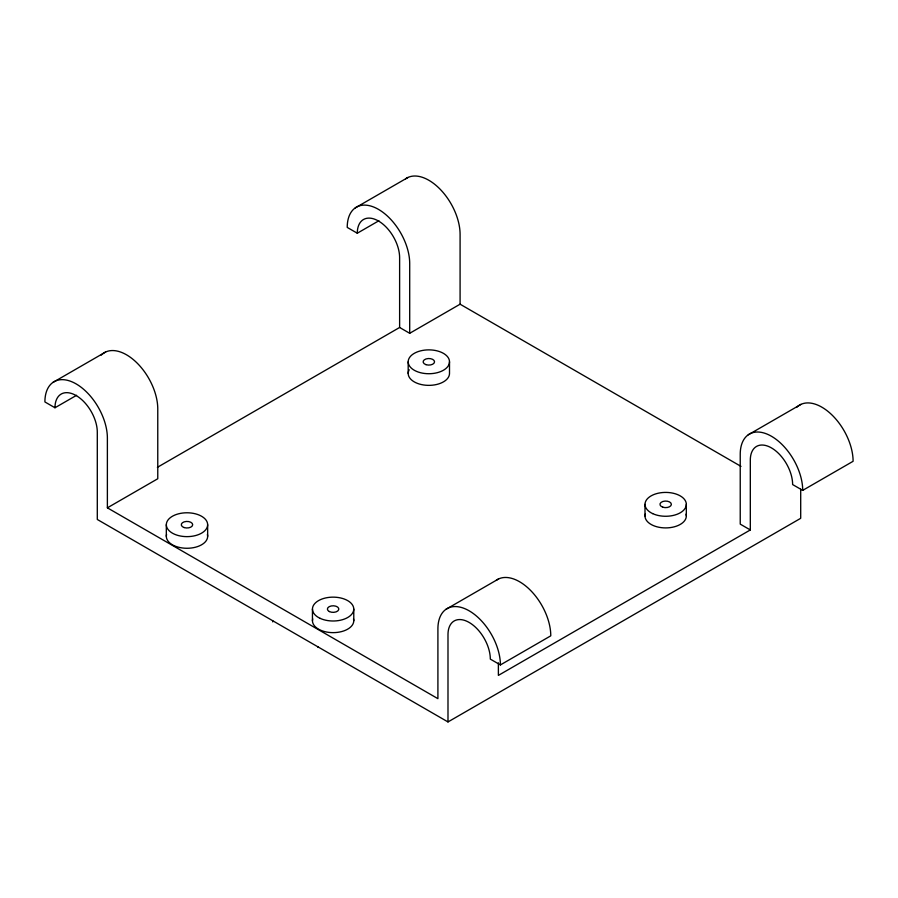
<?xml version="1.0" encoding="UTF-8"?>
<svg xmlns="http://www.w3.org/2000/svg" width="898" height="898" viewBox="0 0 898 898"><rect width="100%" height="100%" fill="white"/><g stroke="black" fill="none" stroke-linecap="round" stroke-linejoin="round"><path stroke-width="1.35" d="M52.926 382.436L105.627 352.016M355.249 207.898L407.939 177.478M496.325 580.254A44.182 25.503 60 0 1 530.74 590.581A44.182 25.503 60 0 1 550.777 635.829L500.399 664.924A44.182 25.503 60 0 0 469.16 610.82A44.182 25.503 60 0 0 437.91 628.847L437.91 698.666L107.378 507.83L107.378 438.022A44.182 25.503 60 0 0 76.139 383.906A44.182 25.503 60 0 0 44.9 401.945L54.98 407.759L76.577 395.3M157.374 467.33L399.621 327.478L409.701 333.293L409.701 263.473A44.182 25.503 60 0 0 378.462 209.369A44.182 25.503 60 0 0 347.223 227.407L357.292 233.222L378.889 220.751M107.378 507.83L157.767 478.746L157.767 408.927A44.182 25.503 60 0 0 136.182 362.152A44.182 25.503 60 0 0 101.25 355.092M409.701 333.293L460.09 304.197L740.985 466.376M445.936 609.349L498.637 578.918M748.259 434.8L800.96 404.381M498.379 662.825L498.379 675.397L750.313 529.943L750.313 460.124A29.926 17.275 60 0 1 771.472 447.911A29.926 17.275 60 0 1 792.631 484.561L802.711 490.375L853.1 461.291A44.182 25.503 60 0 0 831.514 414.517A44.182 25.503 60 0 0 796.582 407.456M54.98 407.759A29.926 17.275 60 0 1 76.139 395.547A29.926 17.275 60 0 1 97.298 432.196L97.298 519.471L447.99 721.936L800.702 518.303L800.702 489.219M750.313 529.943L740.233 524.129L740.233 454.309A44.182 25.503 60 0 1 771.472 436.271A44.182 25.503 60 0 1 802.711 490.375M500.399 664.924L490.319 659.11A29.926 17.275 60 0 0 469.16 622.449A29.926 17.275 60 0 0 447.99 634.673L447.99 721.936M318.049 646.852L318.072 647.469M272.711 620.664L272.734 621.899M686.33 504.339L686.33 515.98M645 504.339L645 515.98M460.09 304.197L460.09 234.389A44.182 25.503 60 0 0 440.042 189.13A44.182 25.503 60 0 0 405.627 178.803M449.505 361.804A20.665 11.932 0 0 1 418.513 372.131A20.665 11.932 0 0 1 418.513 351.466A20.665 11.932 0 0 1 449.505 361.804L449.505 373.433A20.665 11.932 0 0 1 425.618 385.22A20.665 11.932 0 0 1 409.196 369.751M408.186 361.804L408.186 373.433M399.621 327.478L399.621 257.659A29.926 17.275 60 0 0 378.462 220.998A29.926 17.275 60 0 0 357.292 233.222M353.778 609.069L353.778 620.709M312.448 609.069L312.448 620.709M207.651 524.713A20.665 11.932 0 0 1 176.659 535.04A20.665 11.932 0 0 1 176.659 514.374A20.665 11.932 0 0 1 207.651 524.713L207.651 536.342M166.321 524.713L166.321 536.342M686.072 514.116A20.665 11.932 0 0 1 665.665 527.912A20.665 11.932 0 0 1 645.247 514.116M207.404 534.478A20.665 11.932 0 0 1 186.986 548.274A20.665 11.932 0 0 1 166.579 534.478M353.52 618.845A20.665 11.932 0 0 1 333.113 632.641A20.665 11.932 0 0 1 312.706 618.845M426 364.655A5.702 3.289 0 0 0 434.542 361.804A5.702 3.289 0 0 0 426 358.953A5.702 3.289 0 0 0 426 364.655M652.655 513.611A20.665 11.932 0 0 0 686.072 506.214A20.665 11.932 0 0 0 658.256 493.204A20.665 11.932 0 0 0 652.655 513.611M662.814 507.19A5.702 3.289 0 0 0 671.367 504.339A5.702 3.289 0 0 0 662.814 501.499A5.702 3.289 0 0 0 662.814 507.19M184.135 527.553A5.702 3.289 0 0 0 192.688 524.713A5.702 3.289 0 0 0 184.135 521.861A5.702 3.289 0 0 0 184.135 527.553M320.103 618.34A20.665 11.932 0 0 0 353.52 610.932A20.665 11.932 0 0 0 325.705 597.933A20.665 11.932 0 0 0 320.103 618.34M329.375 611.56A5.702 3.289 0 0 0 338.703 609.697A5.702 3.289 0 0 0 331.25 605.959A5.702 3.289 0 0 0 329.375 611.56"/></g></svg>
